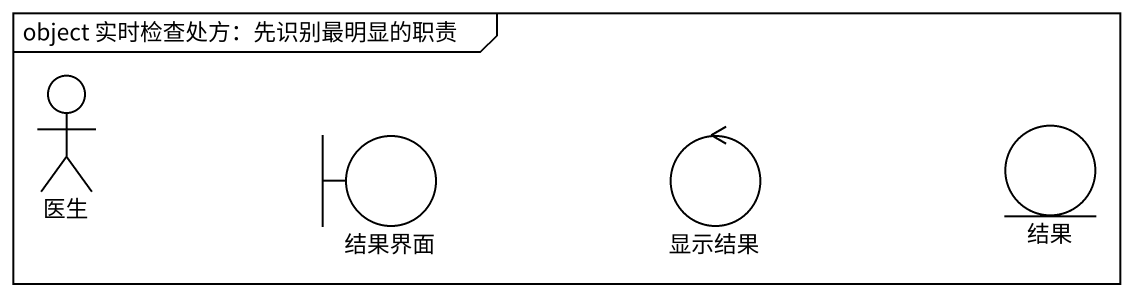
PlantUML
@startuml
mainframe object 实时检查处方：先识别最明显的职责
actor 医生
boundary 结果界面
control 显示结果
entity 结果
@enduml
